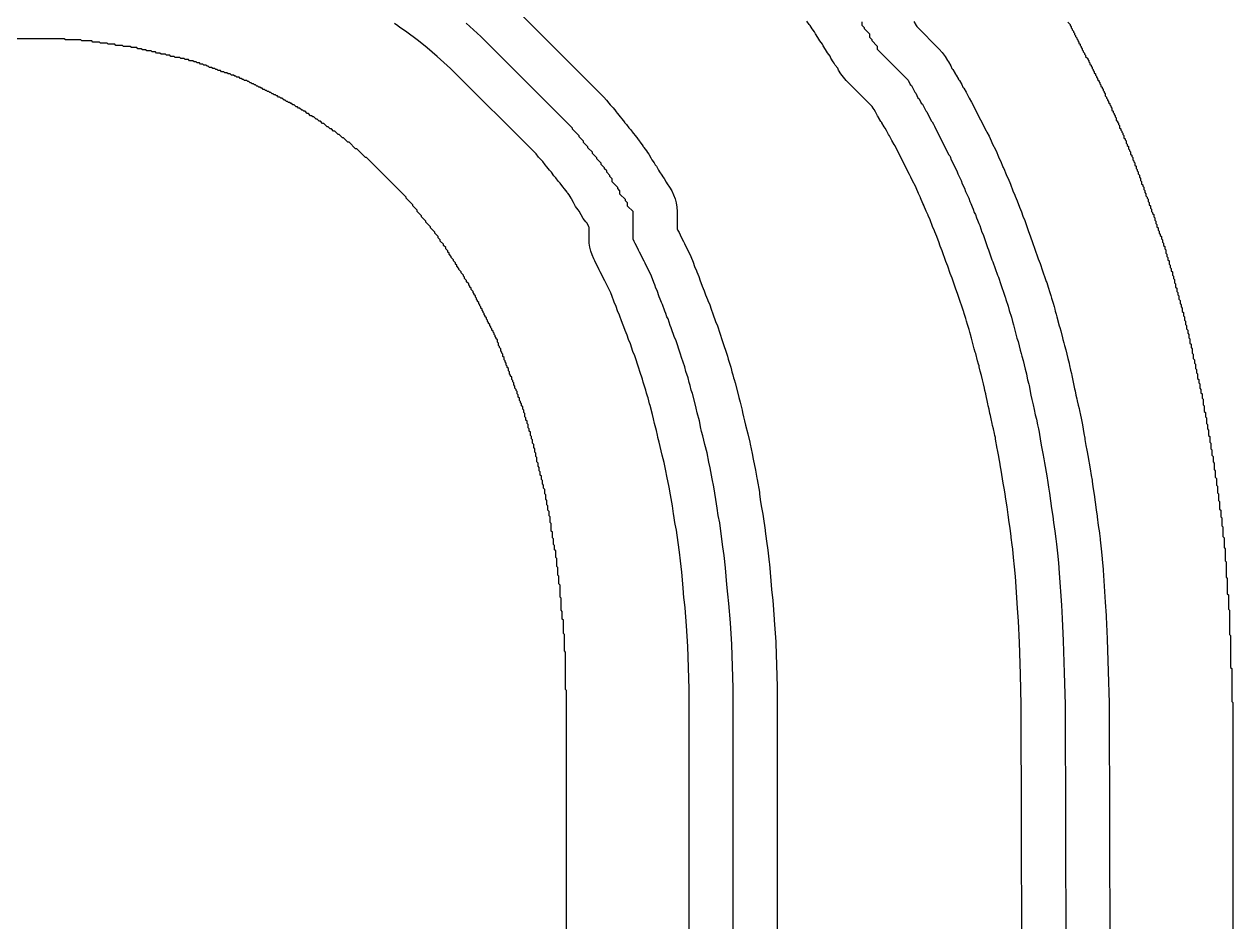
# Model space of a CAD drawing. Header units: millimetres. Extents: x 0 to 1800, y 0 to 406.
# Drawn here: x 1166.6 to 1276.5, y 184 to 265.6 of the extents above; entities that cross this region are included whole.
import ezdxf

# ---------------------------------------------------------------- set-up
doc = ezdxf.new("R2010")
doc.units = ezdxf.units.MM
for name, color, linetype in [('CENTERLINE', 1, 'Continuous'), ('GROOVE_8MM', 3, 'Continuous'), ('OUTLINE', 7, 'Continuous')]:
    doc.layers.add(name, color=color, linetype=linetype)

msp = doc.modelspace()

# ---------------------------------------------------------------- linework, layer by layer
at = {"layer": 'CENTERLINE'}
for points in [[(1231.04, 156.64), (1231.04, 205.22), (1230.92, 209.19), (1230.8, 211.16), (1230.66, 212.93), (1230.56, 213.77), (1230.48, 214.66), (1230.36, 216.17), (1230.22, 217.28), (1230.12, 218.08), (1230, 219.01), (1229.83, 220.26), (1229.69, 220.93), (1229.58, 221.59), (1229.48, 222.39), (1229.29, 223.53), (1229.14, 224.27), (1228.94, 225.27), (1228.84, 225.77), (1228.67, 226.63), (1228.48, 227.38), (1228.28, 228.18), (1228.18, 228.58), (1228.08, 228.98), (1228.07, 229.03), (1227.97, 229.53), (1227.78, 230.28), (1227.68, 230.68), (1227.58, 231.08), (1227.34, 232.04), (1227.24, 232.34), (1227.14, 232.74), (1227.04, 233.04), (1226.94, 233.44), (1226.74, 234.04), (1226.64, 234.44), (1226.36, 235.29), (1226.26, 235.59), (1225.82, 236.91), (1225.72, 237.11), (1225.42, 238.01), (1225.32, 238.21), (1225.12, 238.81), (1225.02, 239.01), (1224.92, 239.31), (1224.82, 239.51), (1224.62, 240.11), (1224.52, 240.31), (1224.42, 240.61), (1224.32, 240.81), (1224.12, 241.41), (1224.02, 241.61), (1223.92, 241.91), (1223.82, 242.11), (1223.62, 242.71), (1223.04, 243.87), (1222.94, 244.07), (1222.84, 244.27), (1222.64, 244.67), (1222.54, 244.87), (1222.44, 245.07), (1222.34, 245.27), (1222.14, 245.67), (1222.04, 245.87), (1221.94, 246.07), (1221.94, 246.08), (1221.94, 248.57), (1221.44, 249.07), (1221.44, 249.37), (1221.24, 249.57), (1221.24, 249.67), (1220.74, 250.17), (1220.74, 250.47), (1220.54, 250.67), (1220.54, 250.77), (1220.04, 251.27), (1220.04, 251.57), (1219.84, 251.77), (1219.84, 251.87), (1219.54, 252.17), (1219.54, 252.27), (1219.34, 252.47), (1219.34, 252.57), (1219.04, 252.87), (1219.04, 252.97), (1218.64, 253.37), (1218.64, 253.47), (1218.24, 253.87), (1218.24, 253.97), (1217.84, 254.37), (1217.84, 254.47), (1217.44, 254.87), (1217.44, 254.97), (1217.04, 255.37), (1217.04, 255.47), (1216.44, 256.07), (1216.44, 256.17), (1208.09, 264.52), (1206.75, 265.71)], [(1242.76, 265.84), (1242.76, 265.54), (1242.96, 265.34), (1242.96, 265.24), (1243.46, 264.74), (1243.46, 264.44), (1243.66, 264.24), (1243.66, 264.14), (1244.16, 263.64), (1244.16, 263.34), (1246.96, 260.54), (1247.16, 260.14), (1247.26, 260.04), (1247.56, 259.44), (1247.66, 259.34), (1247.86, 258.94), (1247.96, 258.84), (1248.16, 258.44), (1248.26, 258.34), (1248.56, 257.74), (1248.66, 257.64), (1249.06, 256.84), (1249.16, 256.74), (1249.16, 256.74), (1249.26, 256.54), (1249.36, 256.34), (1249.46, 256.14), (1250.66, 253.74), (1250.76, 253.64), (1250.76, 253.64), (1250.78, 253.6), (1250.88, 253.3), (1251.38, 252.3), (1251.48, 252), (1251.78, 251.4), (1251.88, 251.1), (1252.08, 250.7), (1252.18, 250.4), (1252.48, 249.8), (1252.58, 249.5), (1252.68, 249.3), (1252.78, 249), (1252.88, 248.8), (1252.98, 248.5), (1253.08, 248.3), (1253.18, 248), (1253.28, 247.8), (1253.38, 247.5), (1253.48, 247.3), (1253.68, 246.7), (1253.78, 246.5), (1254.18, 245.3), (1254.28, 245.1), (1254.58, 244.2), (1254.68, 244), (1255.08, 242.8), (1255.18, 242.6), (1255.24, 242.42), (1255.34, 242.12), (1255.78, 240.8), (1255.82, 240.72), (1255.86, 240.57), (1256.06, 239.97), (1256.16, 239.57), (1256.36, 238.97), (1256.46, 238.57), (1256.56, 238.27), (1256.62, 238.03), (1256.86, 237.07), (1256.96, 236.77), (1257.16, 235.97), (1257.26, 235.67), (1257.32, 235.43), (1257.42, 235.03), (1257.52, 234.63), (1257.62, 234.23), (1257.72, 233.83), (1257.73, 233.78), (1257.83, 233.28), (1257.93, 232.88), (1257.96, 232.74), (1258.13, 231.88), (1258.23, 231.48), (1258.33, 230.98), (1258.43, 230.58), (1258.53, 230.08), (1258.63, 229.68), (1258.73, 229.18), (1258.82, 228.82), (1258.87, 228.52), (1259.01, 227.68), (1259.11, 227.18), (1259.21, 226.58), (1259.31, 226.08), (1259.37, 225.72), (1259.57, 224.52), (1259.67, 223.92), (1259.74, 223.49), (1259.82, 222.96), (1259.92, 222.26), (1260.02, 221.56), (1260.12, 220.86), (1260.2, 220.3), (1260.3, 219.5), (1260.4, 218.8), (1260.46, 218.31), (1260.54, 217.5), (1260.63, 216.62), (1260.71, 215.67), (1260.9, 212.76), (1260.99, 211.54), (1261.07, 209.52), (1261.17, 206.61), (1261.26, 203.74), (1261.35, 170.26)]]:
    msp.add_lwpolyline(points, dxfattribs=at)
at = {"layer": 'GROOVE_8MM'}
for points in [[(1210.92, 267.35), (1219.27, 259), (1219.53, 258.71), (1219.74, 258.43), (1219.87, 258.3), (1220.13, 258.01), (1220.36, 257.7), (1220.37, 257.69), (1220.53, 257.51), (1220.76, 257.2), (1220.77, 257.19), (1220.93, 257.01), (1221.16, 256.7), (1221.17, 256.69), (1221.33, 256.51), (1221.56, 256.2), (1221.57, 256.19), (1221.73, 256.01), (1221.96, 255.7), (1221.97, 255.69), (1222.13, 255.51), (1222.36, 255.2), (1222.38, 255.16), (1222.43, 255.11), (1222.66, 254.8), (1222.76, 254.64), (1222.86, 254.5), (1222.88, 254.46), (1222.93, 254.41), (1223.16, 254.1), (1223.26, 253.94), (1223.36, 253.8), (1223.56, 253.46), (1223.64, 253.29), (1223.86, 253), (1223.96, 252.84), (1224.06, 252.7), (1224.26, 252.36), (1224.34, 252.19), (1224.56, 251.9), (1224.66, 251.74), (1224.76, 251.6), (1224.96, 251.26), (1225.04, 251.09), (1225.26, 250.8), (1225.46, 250.46), (1225.63, 250.11), (1225.76, 249.74), (1225.86, 249.36), (1225.92, 248.97), (1225.94, 248.58), (1225.94, 247.02), (1226.02, 246.86), (1226.12, 246.66), (1226.22, 246.46), (1226.42, 246.06), (1226.52, 245.86), (1226.62, 245.66), (1227.2, 244.5), (1227.41, 243.98), (1227.54, 243.59), (1227.71, 243.18), (1227.74, 243.09), (1227.91, 242.68), (1228.04, 242.29), (1228.21, 241.88), (1228.24, 241.79), (1228.41, 241.38), (1228.54, 240.99), (1228.71, 240.58), (1228.74, 240.49), (1228.91, 240.08), (1229.04, 239.69), (1229.21, 239.28), (1229.44, 238.59), (1229.61, 238.18), (1230.05, 236.86), (1230.15, 236.56), (1230.44, 235.7), (1230.52, 235.41), (1230.59, 235.16), (1230.74, 234.7), (1230.82, 234.41), (1230.89, 234.16), (1230.94, 234), (1231.02, 233.71), (1231.09, 233.46), (1231.14, 233.3), (1231.22, 233.01), (1231.47, 232.05), (1231.57, 231.65), (1231.67, 231.25), (1231.85, 230.5), (1231.89, 230.31), (1231.98, 229.9), (1232.07, 229.55), (1232.17, 229.15), (1232.37, 228.35), (1232.55, 227.6), (1232.59, 227.41), (1232.77, 226.56), (1232.87, 226.06), (1233.07, 225.06), (1233.21, 224.32), (1233.24, 224.19), (1233.43, 223.05), (1233.45, 222.88), (1233.54, 222.17), (1233.63, 221.66), (1233.75, 221.05), (1233.78, 220.83), (1233.96, 219.58), (1233.97, 219.51), (1234.09, 218.58), (1234.19, 217.78), (1234.33, 216.67), (1234.34, 216.51), (1234.47, 214.99), (1234.54, 214.19), (1234.63, 213.42), (1234.65, 213.23), (1234.79, 211.46), (1234.79, 211.41), (1234.92, 209.44), (1234.92, 209.31), (1235.04, 205.34), (1235.04, 205.22), (1235.04, 156.64)], [(1227.04, 157.41), (1227.04, 205.16), (1226.93, 209.01), (1226.81, 210.88), (1226.68, 212.52), (1226.59, 213.28), (1226.57, 213.44), (1226.5, 214.33), (1226.38, 215.76), (1226.25, 216.79), (1226.15, 217.59), (1226.04, 218.48), (1225.88, 219.59), (1225.77, 220.15), (1225.75, 220.28), (1225.64, 220.93), (1225.61, 221.09), (1225.52, 221.81), (1225.36, 222.81), (1225.22, 223.49), (1225.02, 224.49), (1224.92, 224.99), (1224.77, 225.75), (1224.6, 226.41), (1224.4, 227.21), (1224.3, 227.61), (1224.2, 228.01), (1224.19, 228.06), (1224.15, 228.24), (1224.07, 228.65), (1223.9, 229.31), (1223.8, 229.71), (1223.7, 230.11), (1223.5, 230.92), (1223.45, 231.08), (1223.36, 231.37), (1223.3, 231.62), (1223.25, 231.78), (1223.16, 232.07), (1223.1, 232.32), (1222.95, 232.78), (1222.86, 233.07), (1222.8, 233.32), (1222.57, 234.03), (1222.47, 234.33), (1222.1, 235.44), (1221.93, 235.85), (1221.7, 236.54), (1221.53, 236.95), (1221.4, 237.34), (1221.23, 237.75), (1221.2, 237.84), (1221.03, 238.25), (1220.9, 238.64), (1220.73, 239.05), (1220.7, 239.14), (1220.53, 239.55), (1220.4, 239.94), (1220.23, 240.35), (1220.2, 240.44), (1220.03, 240.85), (1219.91, 241.18), (1219.46, 242.09), (1219.36, 242.29), (1219.26, 242.49), (1219.06, 242.89), (1218.96, 243.09), (1218.86, 243.29), (1218.76, 243.49), (1218.56, 243.89), (1218.46, 244.09), (1218.36, 244.29), (1218.36, 244.29), (1218.21, 244.63), (1218.09, 244.98), (1218.01, 245.34), (1217.95, 245.71), (1217.94, 246.08), (1217.94, 247.14), (1217.91, 247.19), (1217.75, 247.52), (1217.64, 247.64), (1217.41, 247.95), (1217.21, 248.29), (1217.05, 248.62), (1216.94, 248.74), (1216.71, 249.05), (1216.51, 249.39), (1216.34, 249.74), (1216.32, 249.81), (1216.21, 249.95), (1216.12, 250.11), (1216.01, 250.25), (1215.99, 250.29), (1215.94, 250.34), (1215.71, 250.65), (1215.71, 250.66), (1215.54, 250.84), (1215.31, 251.15), (1215.31, 251.16), (1215.14, 251.34), (1214.91, 251.65), (1214.91, 251.66), (1214.74, 251.84), (1214.51, 252.15), (1214.51, 252.16), (1214.34, 252.34), (1214.11, 252.65), (1214.11, 252.66), (1213.94, 252.84), (1213.74, 253.12), (1213.61, 253.25), (1213.34, 253.54), (1213.14, 253.82), (1205.34, 261.61), (1204.12, 262.7), (1203.2, 263.48), (1202.42, 264.11), (1201.23, 265), (1200.73, 265.34), (1200.55, 265.47), (1200.23, 265.7)], [(1257.35, 170.98), (1257.26, 203.67), (1257.17, 206.48), (1257.08, 209.37), (1256.99, 211.31), (1256.91, 212.48), (1256.91, 212.5), (1256.72, 215.37), (1256.64, 216.26), (1256.56, 217.1), (1256.48, 217.87), (1256.43, 218.26), (1256.34, 218.93), (1256.33, 219), (1256.23, 219.76), (1256.16, 220.3), (1256.06, 221), (1255.96, 221.7), (1255.86, 222.4), (1255.79, 222.88), (1255.72, 223.26), (1255.62, 223.86), (1255.42, 225.06), (1255.37, 225.35), (1255.29, 225.79), (1255.26, 225.92), (1255.17, 226.45), (1255.09, 226.89), (1255.06, 227.02), (1254.92, 227.86), (1254.9, 228.01), (1254.85, 228.21), (1254.81, 228.4), (1254.72, 228.81), (1254.65, 229.11), (1254.61, 229.3), (1254.52, 229.71), (1254.45, 230.01), (1254.41, 230.2), (1254.32, 230.61), (1254.25, 230.91), (1254.21, 231.1), (1254.03, 231.95), (1254.02, 232.01), (1253.95, 232.31), (1253.91, 232.5), (1253.82, 232.91), (1253.73, 233.26), (1253.63, 233.66), (1253.53, 234.06), (1253.43, 234.46), (1253.41, 234.55), (1253.36, 234.7), (1253.28, 235), (1253.11, 235.65), (1253.06, 235.8), (1252.98, 236.1), (1252.73, 237.06), (1252.71, 237.15), (1252.66, 237.3), (1252.58, 237.6), (1252.51, 237.85), (1252.36, 238.3), (1252.28, 238.6), (1252.21, 238.85), (1252.06, 239.3), (1252.02, 239.45), (1251.99, 239.53), (1251.55, 240.85), (1251.46, 241.12), (1251.29, 241.53), (1250.96, 242.52), (1250.79, 242.93), (1250.56, 243.62), (1250.39, 244.03), (1250.06, 245.02), (1249.89, 245.43), (1249.76, 245.82), (1249.59, 246.23), (1249.56, 246.32), (1249.39, 246.73), (1249.36, 246.82), (1249.19, 247.23), (1249.16, 247.32), (1248.99, 247.73), (1248.96, 247.82), (1248.79, 248.23), (1248.78, 248.26), (1248.6, 248.61), (1248.39, 249.13), (1248.38, 249.16), (1248.3, 249.31), (1248.09, 249.83), (1248.08, 249.86), (1247.9, 250.21), (1247.69, 250.73), (1247.68, 250.76), (1247.3, 251.51), (1247.22, 251.71), (1247.08, 251.95), (1245.88, 254.35), (1245.77, 254.57), (1245.69, 254.68), (1245.48, 255.05), (1245.27, 255.47), (1245.19, 255.58), (1244.98, 255.95), (1244.87, 256.17), (1244.79, 256.28), (1244.58, 256.65), (1244.57, 256.67), (1244.49, 256.78), (1244.28, 257.15), (1244.27, 257.17), (1244.19, 257.28), (1243.98, 257.65), (1243.87, 257.87), (1243.79, 257.98), (1243.7, 258.14), (1241.33, 260.51), (1241.07, 260.8), (1240.84, 261.11), (1240.64, 261.45), (1240.56, 261.62), (1240.34, 261.91), (1240.24, 262.07), (1240.14, 262.21), (1239.94, 262.55), (1239.86, 262.72), (1239.64, 263.01), (1239.54, 263.17), (1239.44, 263.31), (1239.24, 263.65), (1239.16, 263.82), (1238.94, 264.11), (1238.84, 264.27), (1238.74, 264.41), (1238.54, 264.75), (1238.46, 264.92), (1238.24, 265.21), (1238.14, 265.37), (1238.04, 265.51), (1238.02, 265.55), (1237.97, 265.6), (1237.74, 265.91)], [(1247.49, 265.86), (1247.69, 265.52), (1247.74, 265.41), (1249.79, 263.37), (1250.07, 263.05), (1250.33, 262.7), (1250.54, 262.33), (1250.55, 262.31), (1250.63, 262.2), (1250.84, 261.83), (1250.95, 261.61), (1251.03, 261.5), (1251.24, 261.13), (1251.25, 261.11), (1251.33, 261), (1251.54, 260.63), (1251.55, 260.61), (1251.63, 260.5), (1251.84, 260.13), (1251.95, 259.91), (1252.03, 259.8), (1252.24, 259.43), (1252.45, 259.01), (1252.53, 258.9), (1252.74, 258.53), (1252.84, 258.32), (1253.04, 257.92), (1254.05, 255.91), (1254.13, 255.8), (1254.34, 255.43), (1254.34, 255.42), (1254.36, 255.39), (1254.57, 254.86), (1254.59, 254.83), (1254.96, 254.09), (1255.17, 253.56), (1255.19, 253.53), (1255.36, 253.19), (1255.57, 252.66), (1255.59, 252.63), (1255.66, 252.49), (1255.87, 251.96), (1255.89, 251.93), (1256.06, 251.59), (1256.27, 251.06), (1256.3, 250.97), (1256.47, 250.56), (1256.5, 250.47), (1256.67, 250.06), (1256.7, 249.97), (1256.87, 249.56), (1256.9, 249.47), (1257.07, 249.06), (1257.1, 248.97), (1257.27, 248.56), (1257.4, 248.17), (1257.57, 247.76), (1257.9, 246.77), (1258.07, 246.36), (1258.3, 245.67), (1258.47, 245.26), (1258.8, 244.27), (1258.97, 243.86), (1259.03, 243.68), (1259.13, 243.38), (1259.52, 242.21), (1259.57, 242.11), (1259.7, 241.69), (1259.7, 241.69), (1259.85, 241.23), (1259.94, 240.94), (1260, 240.69), (1260.15, 240.23), (1260.24, 239.94), (1260.3, 239.69), (1260.35, 239.53), (1260.44, 239.24), (1260.5, 239), (1260.7, 238.19), (1260.75, 238.03), (1260.84, 237.74), (1261, 237.09), (1261.05, 236.93), (1261.14, 236.64), (1261.2, 236.4), (1261.3, 236), (1261.4, 235.6), (1261.5, 235.2), (1261.6, 234.8), (1261.61, 234.75), (1261.65, 234.57), (1261.73, 234.16), (1261.81, 233.85), (1261.85, 233.67), (1261.88, 233.52), (1262.03, 232.76), (1262.11, 232.45), (1262.15, 232.27), (1262.23, 231.86), (1262.31, 231.55), (1262.35, 231.37), (1262.43, 230.96), (1262.51, 230.65), (1262.55, 230.47), (1262.63, 230.06), (1262.7, 229.79), (1262.76, 229.48), (1262.81, 229.17), (1262.94, 228.4), (1263.03, 227.96), (1263.05, 227.83), (1263.14, 227.3), (1263.23, 226.86), (1263.25, 226.73), (1263.31, 226.37), (1263.51, 225.17), (1263.61, 224.57), (1263.69, 224.15), (1263.7, 224.06), (1263.78, 223.53), (1263.88, 222.83), (1263.98, 222.13), (1264.08, 221.43), (1264.16, 220.86), (1264.17, 220.79), (1264.26, 220.03), (1264.36, 219.36), (1264.37, 219.29), (1264.43, 218.81), (1264.44, 218.71), (1264.52, 217.9), (1264.61, 217.02), (1264.61, 216.96), (1264.69, 216.01), (1264.7, 215.94), (1264.89, 213.04), (1264.98, 211.82), (1264.98, 211.71), (1265.07, 209.7), (1265.07, 209.66), (1265.17, 206.74), (1265.17, 206.74), (1265.26, 203.87), (1265.26, 203.75), (1265.35, 170.27)]]:
    msp.add_lwpolyline(points, dxfattribs=at)
at = {"layer": 'OUTLINE'}
for points in [[(1261.5, 265.8), (1261.7, 265.6), (1261.7, 265.5), (1261.8, 265.4), (1261.8, 265.3), (1261.9, 265.2), (1261.9, 265.1), (1262, 265), (1262, 264.9), (1262.1, 264.8), (1262.1, 264.7), (1262.2, 264.6), (1262.2, 264.5), (1262.3, 264.4), (1262.3, 264.3), (1262.4, 264.2), (1262.4, 264.1), (1262.5, 264), (1262.5, 263.9), (1262.6, 263.8), (1262.6, 263.7), (1262.7, 263.6), (1262.7, 263.5), (1262.8, 263.4), (1262.8, 263.3), (1262.9, 263.2), (1262.9, 263.1), (1263, 263), (1263, 262.9), (1263.1, 262.8), (1263.1, 262.7), (1263.3, 262.5), (1263.3, 262.4), (1263.4, 262.3), (1263.4, 262.2), (1263.5, 262.1), (1263.5, 262), (1263.6, 261.9), (1263.6, 261.8), (1263.7, 261.7), (1263.7, 261.6), (1263.8, 261.5), (1263.8, 261.4), (1263.9, 261.3), (1263.9, 261.2), (1264, 261.1), (1264, 261), (1264.1, 260.9), (1264.1, 260.8), (1264.2, 260.7), (1264.2, 260.6), (1264.3, 260.5), (1264.3, 260.4), (1264.4, 260.3), (1264.4, 260.2), (1264.5, 260.1), (1264.5, 260), (1264.6, 259.9), (1264.6, 259.8), (1264.7, 259.7), (1264.7, 259.6), (1264.8, 259.5), (1264.8, 259.4), (1264.9, 259.3), (1264.9, 259.1), (1265, 259), (1265, 258.9), (1265.1, 258.8), (1265.1, 258.7), (1265.2, 258.6), (1265.2, 258.5), (1265.3, 258.4), (1265.3, 258.3), (1265.4, 258.2), (1265.4, 258.1), (1265.5, 258), (1265.5, 257.8), (1265.6, 257.7), (1265.6, 257.6), (1265.7, 257.5), (1265.7, 257.4), (1265.8, 257.3), (1265.8, 257.2), (1265.9, 257.1), (1265.9, 256.9), (1266, 256.8), (1266, 256.7), (1266.1, 256.6), (1266.1, 256.5), (1266.2, 256.4), (1266.2, 256.2), (1266.3, 256.1), (1266.3, 256), (1266.4, 255.9), (1266.4, 255.8), (1266.5, 255.7), (1266.5, 255.6), (1266.6, 255.5), (1266.6, 255.3), (1266.7, 255.2), (1266.7, 255.1), (1266.8, 255), (1266.8, 254.8), (1266.9, 254.7), (1266.9, 254.6), (1267, 254.5), (1267, 254.3), (1267.1, 254.2), (1267.1, 254.1), (1267.2, 254), (1267.2, 253.8), (1267.3, 253.7), (1267.3, 253.6), (1267.4, 253.5), (1267.4, 253.3), (1267.5, 253.2), (1267.5, 253.1), (1267.6, 253), (1267.6, 252.8), (1267.7, 252.7), (1267.7, 252.5), (1267.8, 252.4), (1267.8, 252.3), (1267.9, 252.2), (1267.9, 252), (1268, 251.9), (1268, 251.7), (1268.1, 251.6), (1268.1, 251.4), (1268.2, 251.3), (1268.2, 251.1), (1268.3, 251), (1268.3, 250.9), (1268.4, 250.8), (1268.4, 250.6), (1268.5, 250.5), (1268.5, 250.3), (1268.6, 250.2), (1268.6, 250), (1268.7, 249.9), (1268.7, 249.8), (1268.8, 249.7), (1268.8, 249.5), (1268.9, 249.4), (1268.9, 249.2), (1269, 249.1), (1269, 248.9), (1269.1, 248.8), (1269.1, 248.6), (1269.2, 248.5), (1269.2, 248.4), (1269.3, 248.3), (1269.3, 248.1), (1269.4, 248), (1269.4, 247.8), (1269.5, 247.7), (1269.5, 247.5), (1269.6, 247.4), (1269.6, 247.2), (1269.7, 247.1), (1269.7, 246.9), (1269.8, 246.8), (1269.8, 246.6), (1269.9, 246.5), (1269.9, 246.4), (1270, 246.3), (1270, 246.1), (1270.1, 246), (1270.1, 245.8), (1270.2, 245.7), (1270.2, 245.5), (1270.3, 245.4), (1270.3, 245.2), (1270.4, 245.1), (1270.4, 244.8), (1270.5, 244.7), (1270.5, 244.5), (1270.6, 244.4), (1270.6, 244.2), (1270.7, 244.1), (1270.7, 243.8), (1270.8, 243.7), (1270.8, 243.5), (1270.9, 243.4), (1270.9, 243.2), (1271, 243.1), (1271, 242.8), (1271.1, 242.7), (1271.1, 242.5), (1271.2, 242.4), (1271.2, 242.1), (1271.3, 242), (1271.3, 241.7), (1271.4, 241.6), (1271.4, 241.3), (1271.5, 241.2), (1271.5, 241), (1271.6, 240.9), (1271.6, 240.6), (1271.7, 240.5), (1271.7, 240.2), (1271.8, 240.1), (1271.8, 239.9), (1271.9, 239.8), (1271.9, 239.5), (1272, 239.4), (1272, 239.1), (1272.1, 239), (1272.1, 238.7), (1272.2, 238.6), (1272.2, 238.3), (1272.3, 238.2), (1272.3, 237.9), (1272.4, 237.8), (1272.4, 237.5), (1272.5, 237.4), (1272.5, 237.1), (1272.6, 237), (1272.6, 236.6), (1272.7, 236.5), (1272.7, 236.2), (1272.8, 236.1), (1272.8, 235.7), (1272.9, 235.6), (1272.9, 235.2), (1273, 235.1), (1273, 234.8), (1273.1, 234.7), (1273.1, 234.3), (1273.2, 234.2), (1273.2, 233.9), (1273.3, 233.8), (1273.3, 233.4), (1273.4, 233.3), (1273.4, 233), (1273.5, 232.9), (1273.5, 232.5), (1273.6, 232.4), (1273.6, 232.1), (1273.7, 232), (1273.7, 231.6), (1273.8, 231.5), (1273.8, 231), (1273.9, 230.9), (1273.9, 230.4), (1274, 230.3), (1274, 229.9), (1274.1, 229.8), (1274.1, 229.3), (1274.2, 229.2), (1274.2, 228.8), (1274.3, 228.7), (1274.3, 228.2), (1274.4, 228.1), (1274.4, 227.6), (1274.5, 227.5), (1274.5, 227), (1274.6, 226.9), (1274.6, 226.4), (1274.7, 226.3), (1274.7, 225.8), (1274.8, 225.7), (1274.8, 225.1), (1274.9, 225), (1274.9, 224.4), (1275, 224.3), (1275, 223.7), (1275.1, 223.6), (1275.1, 223), (1275.2, 222.9), (1275.2, 222.3), (1275.3, 222.2), (1275.3, 221.5), (1275.4, 221.4), (1275.4, 220.8), (1275.5, 220.7), (1275.5, 220), (1275.6, 219.9), (1275.6, 219), (1275.7, 218.9), (1275.7, 218), (1275.8, 217.9), (1275.8, 216.8), (1275.9, 216.7), (1275.9, 215.3), (1276, 215.2), (1276, 213.8), (1276.1, 213.7), (1276.1, 212.4), (1276.2, 212.3), (1276.2, 210.1), (1276.3, 210), (1276.3, 207.1), (1276.4, 207), (1276.4, 204), (1276.5, 203.9), (1276.5, 164)], [(1215.9, 162.9), (1215.9, 205), (1215.8, 205.1), (1215.8, 208.5), (1215.7, 208.6), (1215.7, 210.1), (1215.6, 210.2), (1215.6, 211.4), (1215.5, 211.5), (1215.5, 212.2), (1215.4, 212.3), (1215.4, 213.4), (1215.3, 213.5), (1215.3, 214.6), (1215.2, 214.7), (1215.2, 215.4), (1215.1, 215.5), (1215.1, 216.2), (1215, 216.3), (1215, 217), (1214.9, 217.1), (1214.9, 217.7), (1214.8, 217.8), (1214.8, 218.2), (1214.7, 218.3), (1214.7, 218.8), (1214.6, 218.9), (1214.6, 219.4), (1214.5, 219.5), (1214.5, 220.2), (1214.4, 220.3), (1214.4, 220.8), (1214.3, 220.9), (1214.3, 221.3), (1214.2, 221.4), (1214.2, 221.8), (1214.1, 221.9), (1214.1, 222.3), (1214, 222.4), (1214, 222.8), (1213.9, 222.9), (1213.9, 223.3), (1213.8, 223.4), (1213.8, 223.7), (1213.7, 223.8), (1213.7, 224.1), (1213.6, 224.2), (1213.6, 224.5), (1213.5, 224.6), (1213.5, 224.9), (1213.4, 225), (1213.4, 225.3), (1213.3, 225.4), (1213.3, 225.7), (1213.2, 225.8), (1213.2, 226.2), (1213.1, 226.3), (1213.1, 226.6), (1213, 226.7), (1213, 227), (1212.9, 227.1), (1212.9, 227.4), (1212.8, 227.5), (1212.8, 227.8), (1212.7, 227.9), (1212.7, 228.1), (1212.6, 228.2), (1212.6, 228.5), (1212.5, 228.6), (1212.5, 228.8), (1212.4, 228.9), (1212.4, 229.2), (1212.3, 229.3), (1212.3, 229.5), (1212.2, 229.6), (1212.2, 229.8), (1212.1, 229.9), (1212.1, 230.2), (1212, 230.3), (1212, 230.5), (1211.9, 230.6), (1211.9, 230.8), (1211.8, 230.9), (1211.8, 231.1), (1211.7, 231.2), (1211.7, 231.3), (1211.6, 231.4), (1211.6, 231.6), (1211.5, 231.7), (1211.5, 231.9), (1211.4, 232), (1211.4, 232.2), (1211.3, 232.3), (1211.3, 232.4), (1211.2, 232.5), (1211.2, 232.7), (1211.1, 232.8), (1211.1, 233), (1211, 233.1), (1211, 233.2), (1210.9, 233.3), (1210.9, 233.5), (1210.8, 233.6), (1210.8, 233.7), (1210.7, 233.8), (1210.7, 234), (1210.6, 234.1), (1210.6, 234.3), (1210.5, 234.4), (1210.5, 234.5), (1210.4, 234.6), (1210.4, 234.8), (1210.3, 234.9), (1210.3, 235), (1210.2, 235.1), (1210.2, 235.3), (1210.1, 235.4), (1210.1, 235.6), (1210, 235.7), (1210, 235.8), (1209.9, 235.9), (1209.9, 236.1), (1209.8, 236.2), (1209.8, 236.3), (1209.7, 236.4), (1209.7, 236.6), (1209.6, 236.7), (1209.6, 236.9), (1209.5, 237), (1209.5, 237.1), (1209.4, 237.2), (1209.4, 237.3), (1209.3, 237.4), (1209.3, 237.5), (1209.2, 237.6), (1209.2, 237.7), (1209.1, 237.8), (1209.1, 237.9), (1209, 238), (1209, 238.1), (1208.9, 238.2), (1208.9, 238.3), (1208.8, 238.4), (1208.8, 238.5), (1208.7, 238.6), (1208.7, 238.7), (1208.6, 238.8), (1208.6, 238.9), (1208.5, 239), (1208.5, 239.1), (1208.4, 239.2), (1208.4, 239.3), (1208.3, 239.4), (1208.3, 239.5), (1208.2, 239.6), (1208.2, 239.7), (1208.1, 239.8), (1208.1, 239.9), (1208, 240), (1208, 240.1), (1207.9, 240.2), (1207.9, 240.3), (1207.8, 240.4), (1207.8, 240.5), (1207.7, 240.6), (1207.7, 240.7), (1207.6, 240.8), (1207.6, 240.9), (1207.5, 241), (1207.5, 241.1), (1207.4, 241.2), (1207.4, 241.3), (1207.2, 241.5), (1207.2, 241.6), (1207.1, 241.7), (1207.1, 241.8), (1207, 241.9), (1207, 242), (1206.8, 242.2), (1206.8, 242.3), (1206.6, 242.5), (1206.6, 242.6), (1206.5, 242.7), (1206.5, 242.8), (1206.3, 243), (1206.3, 243.1), (1206.1, 243.3), (1206.1, 243.4), (1205.9, 243.6), (1205.9, 243.7), (1205.8, 243.8), (1205.8, 243.9), (1205.6, 244.1), (1205.6, 244.2), (1205.4, 244.4), (1205.4, 244.5), (1205.2, 244.7), (1205.2, 244.8), (1205.1, 244.9), (1205.1, 245), (1204.9, 245.2), (1204.9, 245.3), (1204.7, 245.5), (1204.7, 245.6), (1204.4, 245.9), (1204.4, 246), (1204.2, 246.2), (1204.2, 246.3), (1203.9, 246.6), (1203.9, 246.7), (1203.5, 247.1), (1203.5, 247.2), (1203.1, 247.6), (1203.1, 247.7), (1202.7, 248.1), (1202.7, 248.2), (1202.3, 248.6), (1202.3, 248.7), (1201.9, 249.1), (1201.9, 249.2), (1201.3, 249.8), (1201.3, 249.9), (1197.7, 253.5), (1197.6, 253.5), (1196.8, 254.3), (1196.7, 254.3), (1196.1, 254.9), (1196, 254.9), (1195.6, 255.3), (1195.5, 255.3), (1195.2, 255.6), (1195.1, 255.6), (1194.8, 255.9), (1194.7, 255.9), (1194.5, 256.1), (1194.4, 256.1), (1194.2, 256.3), (1194.1, 256.3), (1193.8, 256.6), (1193.7, 256.6), (1193.5, 256.8), (1193.4, 256.8), (1193.2, 257), (1193.1, 257), (1192.9, 257.2), (1192.8, 257.2), (1192.7, 257.3), (1192.6, 257.3), (1192.4, 257.5), (1192.3, 257.5), (1192.1, 257.7), (1192, 257.7), (1191.9, 257.8), (1191.8, 257.8), (1191.6, 258), (1191.5, 258), (1191.4, 258.1), (1191.3, 258.1), (1191.1, 258.3), (1191, 258.3), (1190.9, 258.4), (1190.8, 258.4), (1190.7, 258.5), (1190.6, 258.5), (1190.5, 258.6), (1190.4, 258.6), (1190.3, 258.7), (1190.2, 258.7), (1190, 258.9), (1189.9, 258.9), (1189.8, 259), (1189.7, 259), (1189.6, 259.1), (1189.5, 259.1), (1189.4, 259.2), (1189.3, 259.2), (1189.2, 259.3), (1189.1, 259.3), (1189, 259.4), (1188.9, 259.4), (1188.8, 259.5), (1188.7, 259.5), (1188.6, 259.6), (1188.5, 259.6), (1188.4, 259.7), (1188.3, 259.7), (1188.2, 259.8), (1188.1, 259.8), (1188, 259.9), (1187.9, 259.9), (1187.8, 260), (1187.7, 260), (1187.6, 260.1), (1187.5, 260.1), (1187.4, 260.2), (1187.3, 260.2), (1187.2, 260.3), (1187.1, 260.3), (1187, 260.4), (1186.9, 260.4), (1186.8, 260.5), (1186.6, 260.5), (1186.5, 260.6), (1186.4, 260.6), (1186.3, 260.7), (1186.2, 260.7), (1186.1, 260.8), (1185.9, 260.8), (1185.8, 260.9), (1185.7, 260.9), (1185.6, 261), (1185.4, 261), (1185.3, 261.1), (1185.1, 261.1), (1185, 261.2), (1184.8, 261.2), (1184.7, 261.3), (1184.5, 261.3), (1184.4, 261.4), (1184.2, 261.4), (1184.1, 261.5), (1184, 261.5), (1183.9, 261.6), (1183.7, 261.6), (1183.6, 261.7), (1183.4, 261.7), (1183.3, 261.8), (1183.2, 261.8), (1183.1, 261.9), (1182.9, 261.9), (1182.8, 262), (1182.6, 262), (1182.5, 262.1), (1182.3, 262.1), (1182.2, 262.2), (1182, 262.2), (1181.9, 262.3), (1181.6, 262.3), (1181.5, 262.4), (1181.2, 262.4), (1181.1, 262.5), (1180.8, 262.5), (1180.7, 262.6), (1180.3, 262.6), (1180.2, 262.7), (1179.9, 262.7), (1179.8, 262.8), (1179.5, 262.8), (1179.4, 262.9), (1179, 262.9), (1178.9, 263), (1178.6, 263), (1178.5, 263.1), (1178.2, 263.1), (1178.1, 263.2), (1177.7, 263.2), (1177.6, 263.3), (1177.3, 263.3), (1177.2, 263.4), (1176.9, 263.4), (1176.8, 263.5), (1176.3, 263.5), (1176.2, 263.6), (1175.6, 263.6), (1175.5, 263.7), (1174.9, 263.7), (1174.8, 263.8), (1174.2, 263.8), (1174.1, 263.9), (1173.5, 263.9), (1173.4, 264), (1172.8, 264), (1172.7, 264.1), (1171.8, 264.1), (1171.7, 264.2), (1170.3, 264.2), (1170.2, 264.3), (1162.9, 264.3)]]:
    msp.add_lwpolyline(points, dxfattribs=at)

doc.saveas('drawing.dxf')
